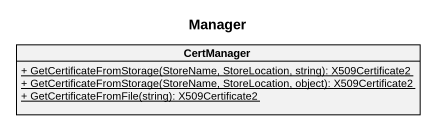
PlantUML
@startuml
title Manager
hide circle
hide empty members
skinparam classAttributeIconSize 0
class CertManager {
  {static} + GetCertificateFromStorage(StoreName, StoreLocation, string): X509Certificate2
  {static} + GetCertificateFromStorage(StoreName, StoreLocation, object): X509Certificate2
  {static} + GetCertificateFromFile(string): X509Certificate2
}
@enduml
